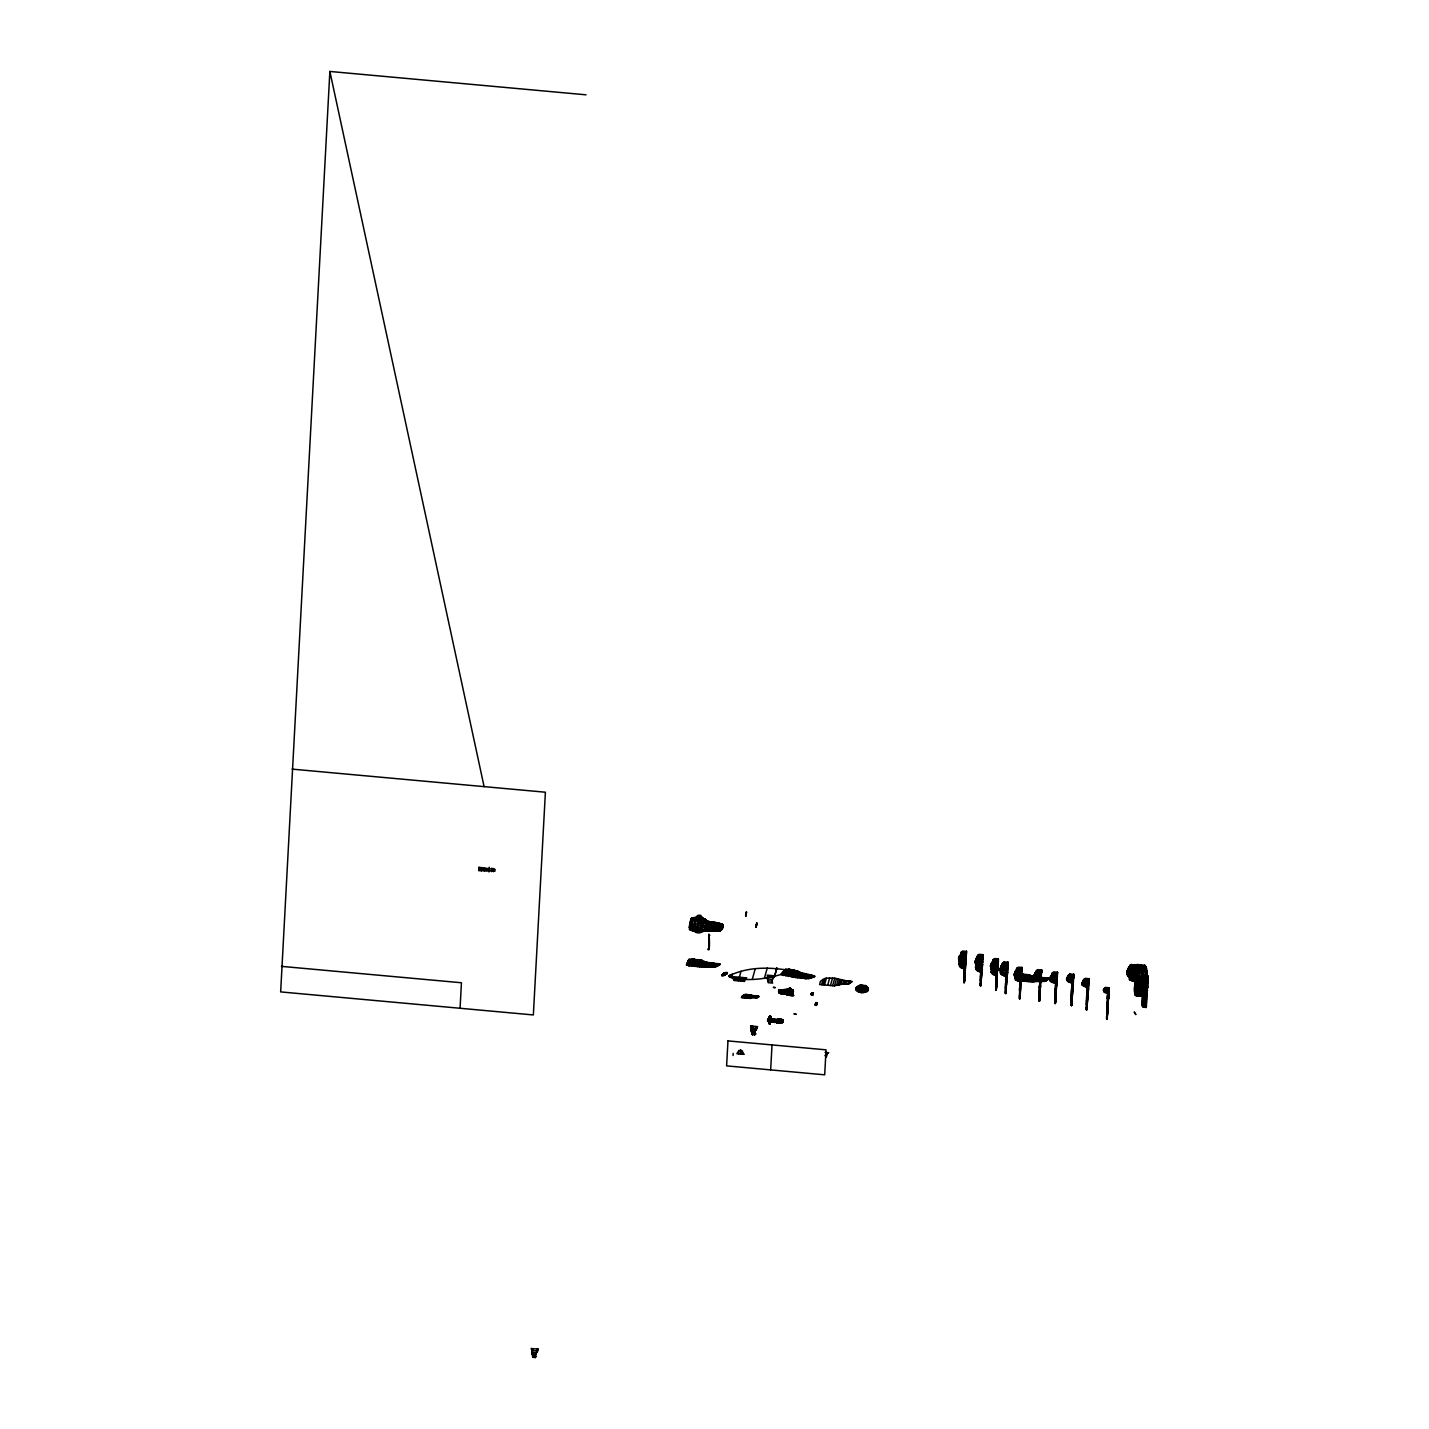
<?xml version="1.0" encoding="UTF-8"?>
<svg xmlns="http://www.w3.org/2000/svg" width="1429" height="1429" viewBox="0 0 1429 1429"><rect width="100%" height="100%" fill="white"/><g stroke="black" fill="none" stroke-linecap="round" stroke-linejoin="round"><path stroke-width="1.5" d="M865.635 985.51C877.817 996.638 843.592 992.691 860.49 985.045M784.164 993.03C789.701 987.85 770.302 990.279 783.449 991.029L784.325 989.975L778.555 990.886L779.627 993.298L792.506 994.62L792.899 989.761L787.147 989.136C782.645 989.457 773.768 991.744 783.306 992.941C780.127 993.512 775.768 987.993 785.861 990.208L792.899 989.761L792.452 994.906L780.127 993.351L778.555 991.494M779.716 992.583L778.734 990.315L783.396 990.351L779.787 990.136L779.055 991.672L779.627 993.226L783.163 993.584L783.467 989.958L785.807 990.493C805.563 990.726 780.645 993.834 784.074 993.691C782.878 990.029 793.238 986.117 791.166 993.155M964.664 980.723L964.182 982.705L966.093 960.931L958.966 960.127L959.002 957.18M981.134 983.974L980.651 985.956L982.563 964.182C976.632 961.824 972.22 969.88 979.883 970.934M997.353 965.022L996.013 990.118L998.353 958.913L994.566 958.573L992.78 960.288L992.851 962.717L996.835 964.325L998.353 958.913L996.942 968.183M1006.177 991.565L1005.694 993.548L1007.606 971.774L1005.712 978.597L1005.641 980.151L1007.463 973.506L1007.909 962.253L1004.123 961.896L1000.782 966.736L1000.157 972.577L1001.675 974.614L1005.855 976.061L1007.749 969.237L1001.175 968.612L1000.782 966.736L1002.658 963.128L1007.534 963.557L1007.909 962.253L1007.266 974.239M1021.003 982.688L1019.609 987.761L1019.788 998.8L1022.003 967.504L1018.216 967.165L1016.751 968.38L1016.501 971.291L1018.091 972.685M1040.169 993.477L1039.401 1001.175L1041.598 969.862L1036.865 970.291L1033.703 976.704L1035.293 979.383L1039.705 980.866L1041.616 969.862L1039.83 978.454L1034.882 976.239L1034.632 973.81L1036.722 972.113M1071.946 1003.658L1071.464 1005.641L1073.375 983.849L1071.482 990.69L1071.161 1000.514L1072.304 996.352M1087.147 1007.999L1086.683 1009.981L1088.576 988.207L1086.701 995.031L1086.362 1004.855L1087.523 1000.693M1107.743 1011.375L1106.975 1019.073L1109.19 987.778L1105.403 987.421L1103.474 989.69L1104.456 992.333L1107.671 993.173L1109.19 987.778L1107.279 998.764L1107.671 993.191L1106.439 993.066M1138.091 995.441L1137.752 987.778C1132.715 977.918 1133.108 1001.3 1139.145 994.959C1137.627 998.264 1138.002 989.368 1142.218 991.547M700.799 916.936L696.995 917.847L698.192 915.667L695.887 918.186L697.674 915.614L699.013 915.489L698.406 918.597L697.674 915.614L700.692 915.382L701.907 917.4L700.085 918.472L699.871 915.542L700.031 917.793L701.907 917.4L699.871 915.542M770.642 1017.966C768.623 1011.125 768.373 1030.309 770.713 1021.056M786.772 994.155L787.433 994.852L787.379 993.887M979.115 965.468L975.435 963.378L974.953 961.485L976.293 959.913M996.567 967.647L998.407 960.86L996.442 969.898L990.922 967.647L990.44 965.754L991.78 964.164M1018.234 978.329L1014.572 976.221L1014.608 973.292M1057.353 976.596L1057.424 972.256L1055.906 977.65L1051.923 976.043L1051.851 973.613L1053.637 971.899L1057.424 972.256L1055.513 983.241L1051.101 981.777L1049.493 979.722L1050.851 977.507L1050.029 978.025L1056.781 978.651M1127.159 971.47L1127.785 976.221L1133.018 978.472L1135.09 964.646L1130.339 965.075L1127.159 971.47L1129.821 965.522L1134.697 965.968L1135.073 964.646L1133.179 975.632L1127.642 973.363C1125.498 963.503 1139.824 962.896 1134.144 974.382M1140.36 983.009L1143.039 977.043C1155.257 977.704 1136.073 976.221 1140.842 984.903L1146.362 987.135L1146.505 984.903L1146.076 1007.481L1148.291 976.168L1144.486 975.828C1138.324 980.687 1139.324 991.672 1145.093 996.352L1145.111 1007.391L1142.075 1005.659L1142.718 992.53L1141.503 990.065L1146.987 990.565M780.591 1020.592C788.683 1018.984 772.678 1019.091 781.074 1023.003C786.093 1019.413 780.038 1024.093 776.787 1022.753C774 1015.769 788.111 1021.413 778.091 1019.145C771.624 1021.628 786.307 1022.878 781.306 1020.895M784.36 990.208L790.433 988.975L792.72 990.636M965.039 973.417L963.878 977.579L964.914 956.805M981.509 976.668L980.348 980.83L981.241 962.753L979.669 962.592M996.978 980.919L995.834 985.099L997.353 974.096M1006.534 984.259L1005.391 988.421L1006.909 977.418M1040.241 991.869L1039.097 996.049L1040.616 985.045M1057.335 976.596L1054.906 998.424L1055.906 977.668L1054.673 977.543M1107.814 1009.785L1106.671 1013.947L1108.189 1002.944M1142.164 989.886L1138.431 991.047L1139.467 970.291L1140.61 966.183L1145.504 966.629C1148.398 985.028 1145.754 975.507 1144.772 965.218L1137.18 964.521L1135.412 966.236L1135.483 968.666L1137.055 970.059L1141.896 970.505L1144.683 968.844L1135.305 968.005M1141.449 988.672L1138.502 989.368L1138.663 987.296L1137.27 987.171L1135.323 983.009M789.969 994.227C790.023 985.742 793.756 989.672 785.021 990.029C779.305 996.442 807.439 997.156 783.985 993.423C778.644 994.995 779.377 988.154 778.751 991.369M779.502 990.493C778.609 993.137 786.146 993.941 778.948 992.512C780.145 986.314 777.269 993.834 780.895 992.048M977.99 956.912L975.882 960.359L981.741 960.895L981.902 958.216L980.401 985.814L981.169 983.223M1039.294 1000.925L1040.634 973.417L1040.723 976.4M1138.806 994.87L1138.77 996.174L1134.965 994.37L1135.215 986.242L1134.912 991.797L1137.413 993.923L1147.273 992.869M1139.467 996.067L1141.539 995.888C1144.04 995.62 1133.286 996.067 1141.967 995.799L1142.896 993.405L1141.985 995.959L1138.324 995.263L1142.878 994.048L1142.289 992.476M1004.087 975.9L1003.98 967.433C997.138 960.788 1013.304 962.628 1006.141 970.827L1001.175 968.612L1002.408 966.04L1006.748 966.433L1005.552 993.298M1127.32 974.971L1127.302 970.916L1130.339 965.075L1134.84 965.486L1134.697 968.165L1135.09 964.646L1134.412 973.399M1145.093 996.352L1144.361 981.366C1139.306 977.418 1147.094 980.616 1147.791 978.008M769.588 1018.895L770.892 1018.359L769.052 1020.806C763.926 1022.968 790.148 1022.396 780.681 1019.609M1142.575 995.066C1134.269 998.835 1142.128 974.096 1141.896 970.505L1141.467 980.955C1131.661 980.473 1130.303 973.953 1137.788 985.045L1141.378 984.313M1142.7 994.03L1142.736 992.512L1142.396 996.37L1145.058 999.067L1142.521 995.495L1143.986 993.351M782.324 992.476C783.378 986.064 782.074 997.692 779.287 992.19M586.015 94.814L329.867 71.45L280.656 991.905L533.356 1014.947L545.396 792.22L292.141 769.124M781.699 992.28C781.199 996.245 781.949 987.064 781.77 991.101M962.95 959.841L959.27 956.537L963.146 953.054M964.504 962.396L966.415 951.41L962.61 951.053L961.145 952.286L960.913 955.197L962.485 956.59M994.888 967.362L991.208 964.039L993.459 961.163M1018.555 975.936L1014.858 972.631L1018.752 969.148M1014.572 976.221L1020.556 976.775L1022.003 967.504L1020.092 978.49M1040.187 979.133L1041.598 969.862L1039.83 978.454M1053.959 980.687L1050.279 977.382L1052.53 974.507M1066.552 978.829L1067.945 981.491L1071.911 982.92L1073.679 974.346L1069.892 973.989L1066.552 978.829L1068.428 975.203L1073.304 975.65L1073.679 974.328L1072.268 983.599M1088.398 980.508L1087.38 984.081L1084.147 983.241L1083.182 980.598L1085.093 978.329L1088.88 978.686L1087.112 987.26L1082.164 985.063L1081.771 983.17L1084.004 980.937M1083.325 980.044L1088.38 980.508L1088.88 978.686L1086.987 989.672M1148.291 976.168L1146.505 984.76L1141.557 982.545L1142.575 978.097L1147.63 978.561M966.379 955.554L966.397 951.41L964.968 960.663M1073.661 978.49L1073.733 976.275L1071.768 985.331M1107.761 997.031L1109.243 989.725L1107.404 996.352M780.448 1022.271L781.234 1022.36M693.762 925.956L692.672 930.94L689.582 929.422L712.624 929.511M1006.945 967.933L1007.409 964.057L1006.141 970.827M689.582 925.688L689.457 927.993M709.213 949.16C707.551 911.952 711.553 956.43 707.694 949.017M692.493 925.706L692.351 928.6M1133.661 976.114L1127.499 975.56L1128.088 970.345L1134.108 970.327L1133.304 973.238L1131.625 973.078L1128.338 971.023L1128.106 968.576M792.434 994.209L792.488 993.191M1021.038 973.185L1014.858 972.631M493.541 870.797L495.095 870.976L478.733 870.547L478.911 867.332L495.166 869.529L493.469 869.707L493.487 871.69M481.323 870.993L481.519 867.474M484.395 871.243L484.574 867.903M716.84 930.315L716.84 930.315C690.35 925.831 727.397 938.317 722.538 924.42L693.922 918.365L690.957 919.222L689.814 929.618L691.547 918.186L697.423 917.275L704.872 918.901L705.069 920.08M706.069 929.332C691.779 941.979 685.956 916.989 699.12 917.061M705.604 930.279L695.476 931.565L690.046 929.314L690.707 919.937L696.298 918.793L706.194 922.366L722.234 924.367L722.77 926.01L720.877 927.028L723.11 925.528L719.948 923.545L719.359 931.172L722.627 926.403L720.216 930.886L698.102 931.333L692.458 930.511L692.672 925.903L690.225 925.742M692.672 930.94L692.958 925.242L692.261 926.921L689.564 926.135L690.046 924.92L689.564 926.117L692.261 926.939L714.411 928.261L715.804 922.652L720.502 923.706L712.392 922.652M692.904 930.708L693.172 925.331M693.601 924.902L693.351 929.975L694.369 926.171L691.511 924.992L690.511 928.493M695.923 930.868C692.994 926.653 695.512 908.898 706.837 921.241C706.265 933.851 708.391 931.672 720.752 928.511L719.716 923.991L711.624 923.027L710.642 928.064M695.137 925.135L689.635 924.617L690.207 921.651L695.78 920.723L719.109 927.957L720.823 926.957C718.573 921.151 725.682 925.26 721.002 927.76C725.2 926.278 721.788 923.849 717.197 923.08C707.802 917.364 703.836 934.352 715.983 929.868L716.59 930.904M695.03 931.208L695.208 927.635L689.707 927.01L692.19 928.386L700.799 928.779M698.995 930.886C696.691 932.137 698.031 919.669 700.478 917.847M698.209 925.581L695.173 924.349M713.214 930.511L705.819 929.922L701.317 931.529L700.746 930.1M700.746 918.829C706.248 915.667 698.852 926.046 700.728 930.404L707.998 929.529M701.978 930.243L703.693 929.725C700.924 933.226 702.729 920.633 704.872 918.901M705.39 930.35L706.444 921.741L710.142 921.884L696.78 917.472L691.189 918.668M704.961 930.279L704.819 929.743M704.89 928.278L705.14 926.76L698.245 924.831M705.301 927.26L705.372 925.653L698.513 923.134L689.903 923.188L689.582 929.422L692.458 930.511M706.766 922.848L707.016 921.187C703.086 917.257 696.691 916.471 691.547 918.186M705.14 926.76L707.069 927.117L706.873 928.368M707.248 922.455L703.443 918.99L700.71 918.49M707.176 928.921L707.087 930.511L709.123 930.261M707.248 927.475L707.319 925.867L705.372 925.653M705.086 927.796L708.57 928.171L707.319 925.867M708.891 922.58L707.016 921.187M708.82 927.046L710.785 926.974L710.66 929.297M710.999 927.171L711.088 925.438M720.805 927.242L717.858 930.208L712.803 930.583L713.821 922.741L716.125 923.152M714.107 924.545L714.036 922.473L709.927 922.116M720.591 927.6C719.662 939.818 721.502 911.648 720.216 930.761L720.752 928.511C721.913 932.172 712.035 932.387 714.482 927.814L710.785 926.974M714.571 930.726L714.661 929.029M714.732 927.582L714.804 925.885M715.232 930.136L715.482 929.261M715.875 924.742L715.965 922.795M690.475 920.705L696.066 919.651L719.448 925.635L720.198 927.51L714.464 928.243L714.339 929.815L715.983 929.868L717.733 923.42M716.197 930.565L715.983 929.868M708.784 927.635L716.054 928.421L716.393 926.385M718.215 931.279L719.359 923.473M718.037 930.886L718.144 928.743M718.323 925.17L717.805 928.332L714.482 927.814M720.127 928.957L719.198 930.654L720.984 923.723M720.341 928.421L719.948 923.545L719.359 931.208M721.27 925.01L721.323 923.991M719.752 927.814L722.002 927.957L722.538 924.42L722.002 928.957L720.216 930.761M787.397 993.959L787.468 992.708M788.612 994.102L788.683 992.762M791.13 994.245L791.202 992.976M959.413 957.108L965.272 957.644L965.415 954.947L960.735 954.536M977.114 957.216L982.045 957.662L981.741 960.895L982.866 954.661L979.079 954.304L977.615 955.537L977.382 958.448L978.954 959.841M980.973 965.647L982.866 954.661L982.098 969.005L980.473 974.9M997.103 967.558L997.353 962.467L992.673 962.039M1000.925 967.951L1002.247 965.379L1006.909 965.79L1006.784 968.487L1000.925 967.951L1000.586 972.613M1020.895 973.506L1021.02 971.059L1016.341 970.63M1040.508 975.882L1040.616 973.417L1040.491 976.096L1036.579 975.739M1055.727 1000.8L1054.959 1003.408L1056.424 975.793L1055.209 1003.551L1055.692 1001.568M1072.572 980.348L1073.679 974.328L1073.304 977.847M1086.415 1009.839L1087.916 982.241L1087.773 984.92L1087.898 982.223L1087.773 984.92L1081.896 984.385M1103.51 990.904L1108.189 991.315L1108.082 993.78L1108.35 990.779L1103.42 990.333M1134.572 966.468C1129.66 977.097 1153.239 974.614 1144.772 965.218L1144.343 967.111M1139.056 975.828L1140.967 964.879M961.521 953.661L966.254 954.09L966.397 951.41L964.45 982.205M981.812 959.752L981.741 960.895L981.902 958.216M980.919 985.456L982.884 954.661L981.384 962.199L977.132 961.824L975.882 960.359M997.835 960.735L997.71 963.414L997.853 960.735L992.78 960.288M998.282 960.074L998.21 961.592L998.353 958.913M1007.856 963.396L1007.767 964.932L1007.909 962.253L1007.534 965.772M1016.448 968.862L1021.485 969.326L1021.199 972.56L1014.876 971.988M1016.751 968.38L1021.628 968.826L1021.628 971.023L1022.003 967.504L1021.503 971.506L1015.555 970.845M1040.616 975.971L1041.241 971.184L1036.364 970.738L1033.846 976.15M1041.545 971.023L1041.473 972.542L1041.384 970.702L1036.865 970.291L1034.221 975.65L1035.043 975.114M1050.422 977.954L1056.299 978.49L1056.353 977.347M1056.049 994.262L1054.781 1001.39L1055.888 997.335M1051.405 975.257L1057.049 975.775L1057.424 972.256L1056.781 984.242M1087.773 984.92L1087.826 983.777M1086.933 1009.481L1088.827 979.83M1109.118 988.922L1109.047 990.458L1109.19 987.778M1134.108 970.327L1135.019 965.808M1136.055 971.416L1139.663 971.738L1139.985 968.415L1139.181 973.453L1139.645 969.737L1136.234 969.434L1134.733 977.24L1137.752 987.778L1141.7 986.885M785.021 990.994L785.914 989.975L785.521 993.977C809.01 997.246 772.875 994.673 792.631 993.852M965.432 957.091L965.575 954.411L960.645 953.965M964.003 971.649L965.004 964.861C957.644 966.879 957.805 961.378 963.521 960.699M959.591 955.233L965.754 955.912L966.04 952.714L961.145 952.286M965.897 955.394L966.165 952.25L961.663 951.839M976.061 958.484L982.223 959.163L982.366 956.483L977.311 956.019M976.418 958.002L982.366 958.663L982.634 955.501L978.133 955.09M990.583 965.182L998.174 965.897L996.067 976.829L998.049 968.433C990.886 965.861 988.332 975.132 996.156 975.275L998.049 968.433M991.351 964.611L997.228 965.147L997.371 962.467L997.246 964.932M993.602 959.341L998.121 959.752L997.835 962.914L991.905 962.253M1005.712 978.597L1005.855 976.061M1006.927 965.79L1007.034 968.773M1007.767 964.932L1007.909 962.253M1019.806 983.849L1021.699 977.025L1019.734 985.403L1021.842 974.489C1014.679 971.916 1012.125 981.187 1019.949 981.312M1021.86 970.184L1022.003 967.504M1039.419 986.224L1041.312 979.383L1039.33 987.778L1041.437 976.864M1041.259 971.184L1041.098 973.864L1034.989 973.31L1041.241 973.381L1041.366 970.702M1056.299 978.49L1056.585 975.257L1051.655 974.81M1052.173 973.131L1057.049 973.56L1056.906 976.239L1050.976 975.596M1057.424 972.256L1055.477 1003.051M1071.482 990.69L1072.036 982.42L1070.464 982.277M1073.036 978.829L1073.179 976.15C1069.142 973.667 1065.748 977.132 1069.749 979.526L1072.179 979.74L1072.679 977.883L1067.999 977.472L1066.677 980.044L1072.554 980.562L1072.715 977.883L1071.339 1005.534L1072.018 1001.979M1073.679 974.328L1073.036 986.332M1086.701 995.031L1087.38 984.099L1086.147 983.974M1083.646 979.562L1088.523 979.99L1088.094 983.741L1081.771 983.17M1087.451 987.939L1088.38 982.67L1082.432 982.027M1088.737 981.366L1088.898 978.686M1106.993 1004.123L1108.886 997.299L1106.903 1005.677L1109.011 994.763M1108.064 994.012L1108.225 991.333M1107.404 1017.537L1106.975 1019.073L1108.958 988.618L1104.438 988.207M1134.251 967.647L1129.321 967.201L1130.339 969.201L1128.767 974.167L1129.428 979.615L1132.893 980.991L1133.018 978.472M1128.088 970.345L1129.41 967.772L1134.09 968.201L1133.947 970.88L1134.572 966.468L1134.43 969.148M1134.93 967.326L1135.073 964.646M1138.895 996.049L1136.251 993.137L1133.536 973.596L1140.914 976.025L1145.54 974.685L1145.093 972.238L1139.681 971.738L1139.985 968.415L1139.86 970.738M460.067 1008.267L461.442 982.759L281.477 966.361M488.986 871.94L489.236 867.207M491.558 871.636L491.737 868.082M532.785 1352.459L532.713 1353.799L531.392 1348.512L538.34 1349.155L534.982 1355.478L535.357 1357.55L533.231 1357.354L531.606 1352.352L536.554 1352.799L534.982 1355.478L531.945 1354.138L535.839 1354.496L535.357 1357.55L535.411 1356.353M532.874 1354.228L533.231 1357.354L533.285 1356.157M532.946 1350.548L533.053 1348.672M534.982 1355.478L535.035 1354.424M535.643 1352.727L535.571 1354.067L537.751 1351.03L531.91 1350.494M536.518 1352.495L536.857 1349.012M694.941 929.029L695.066 926.706L692.422 926.939M733.059 1055.495L733.166 1053.387M745.849 914.113L745.795 916.15L746.438 912.559M738.686 1053.852L738.864 1050.601L740.722 1050.083L744.187 1054.352L736.846 1053.691L738.864 1050.601M746.134 914.882L746.456 911.863L745.634 914.864M740.508 1054.013L740.722 1050.083M742.348 1054.191L742.526 1050.94M755.995 926.224L756.173 927.207L756.298 924.885M756.173 927.207L756.834 922.902L756.012 925.903M756.227 927.082L756.834 922.902M754.316 1031.917L755.852 1030.291L754.994 1028.862L752.136 1028.612L752.511 1034.846L755.691 1033.917L754.369 1030.863L755.977 1026.826L752.672 1026.522L751.19 1027.969L752.511 1034.846L752.672 1026.522L752.583 1028.094L751.19 1027.969L750.672 1026.004L757.62 1026.629L754.851 1031.542L757.031 1028.505L755.977 1026.826L755.798 1029.987L756.048 1028.38M752.208 1030.666L752.101 1032.774L751.225 1031.631L752.208 1030.666L754.369 1030.863L754.637 1035.043L754.369 1030.863M752.136 1028.612L750.886 1029.845L751.993 1031.291L752.333 1026.147M754.994 1028.862L755.852 1030.291M770.088 1023.825C772.535 1014.268 768.123 1013.661 768.891 1023.664L770.142 1023.789L768.784 1023.486L769.141 1017.948C772.553 1015.376 769.874 1018.055 770.427 1022.842L769.177 1022.646M769.391 1019.609L769.659 1016.108L770.981 1016.591M770.66 1069.892L772.017 1044.921M777.019 1021.521L777.162 1019.038L779.912 1019.502M779.394 991.94C778.769 991.69 778.751 991.154 778.841 990.511M781.163 1021.413C785.771 1021.413 779.752 1024.021 777.733 1022.807L778.126 1019.306M777.965 1021.574L778.037 1019.091M779.323 991.619L779.859 989.815L779.662 992.959M780.288 991.226L780.377 989.761L780.091 992.959M783.163 1021.038C782.699 1018.788 781.824 1024.522 778.626 1022.771C775.429 1016.984 786.146 1019.895 782.199 1022.217M792.559 992.083L780.841 992.262C781.913 986.367 778.769 995.316 783.199 993.619L783.467 989.958M779.519 1022.842L780.466 1019.752C784.575 1020.377 779.591 1022.86 781.467 1019.645M781.806 989.886L781.609 993.173M780.288 1022.914L780.538 1019.484L779.466 1021.789M777.108 1020.931L778.073 1020.163L776.59 1022.074L781.074 1023.003L781.324 1019.538M781.395 1021.253L781.395 1019.413M776.804 1020.395C781.663 1023.307 783.753 1016.215 780.948 1022.467M781.788 1022.324L781.931 1019.556M782.842 1021.681L783.092 1020.145L782.038 1022.842L782.324 1019.734L782.538 1022.378L783.217 1021.36M784.021 993.709L784.307 990.101M782.538 1020.11L782.949 1021.592M782.306 992.798L787.397 993.566L787.861 989.064L786.7 994.566L792.559 994.388M786.772 992.744L787.075 989.332M787.379 994.37L787.843 989.154L792.863 989.85M790.487 989.011L791.559 989.475C792.916 1002.443 790.594 989.422 788.594 994.995C787.057 991.011 790.916 986.653 790.916 989.315M790.183 994.012L789.969 995.406L790.148 991.387M791.112 995.084L791.237 992.387L784.074 992.28L791.166 993.602M826.373 1057.192L826.534 1054.316M965.075 956.269L963.753 980.544L964.879 976.489M965.432 954.965L963.932 982.563L964.718 979.955M964.182 982.705L965.754 953.786L960.699 953.322M964.646 969.291L966.415 951.41M993.619 963.485L996.978 963.789L995.906 981.884L998.407 960.86M996.906 982.527L996.138 990.226L997.21 963.11L992.851 962.717M1007.07 965.254L1002.158 964.807L999.996 969.719L1004.14 973.06L1005.998 973.238L1006.105 971.398M1005.159 967.54L1006.409 967.647L1005.266 991.387L1006.373 987.332M1005.837 993.423L1007.677 963.075L1003.158 962.682L1000.139 968.523L1000.747 971.988M1007.141 976.579L1007.249 974.417M1020.52 972.917L1020.377 975.596L1018.806 975.435M1020.306 996.067L1019.538 998.675L1021.02 971.059L1020.878 973.738L1015.019 973.203M1019.931 998.675L1021.342 969.88L1016.305 969.434M1022.057 969.451L1019.574 990.476L1020.681 972.363M1038.865 975.15L1040.098 975.275L1039.008 1000.889L1039.937 997.513M1056.656 986.582L1056.763 984.42M1070.928 979.633L1072.179 979.74L1071.035 1003.48L1072.143 999.425M1071.732 1005.141L1073.536 977.025L1068.785 976.579L1069.892 973.989L1070.428 975.989M1072.911 988.672L1073.018 986.51M1087.415 984.081L1086.29 1009.714L1087.219 1006.32M1088.237 990.672L1088.952 980.633M1104.456 992.333L1107.814 992.637L1106.743 1010.75L1109.243 989.725M1106.582 1018.806L1108.047 991.958M1107.1 1018.948L1108.529 990.154L1103.474 989.69M1133.59 972.202L1133.751 969.523L1130.339 969.201L1130.464 980.258L1133.018 980.49L1134.108 968.201M1133.501 976.757L1133.929 968.844L1129.589 968.433L1127.785 976.221L1133.483 976.739M1133.822 975.56L1134.412 967.04L1129.374 966.576M1135.09 985.063L1134.197 978.758M1138.091 995.013L1137.931 995.959L1138.431 994.852L1134.787 993.298L1135.43 992.155M1138.324 994.012L1139.467 970.273L1138.234 970.166M1139.038 995.102L1136.019 995.388L1137.948 995.513M1138.377 995.888L1141.396 995.709L1139.931 995.477M1139.895 995.977L1140.003 995.191M1145.683 1003.98L1142.468 1000.997L1142.646 1006.48L1145.933 1007.374L1142.807 1005.23L1143.075 991.976M1145.576 1005.409L1145.611 1004.516C1147.183 1002.819 1143.45 1008.32 1146.344 1006.981M965.754 955.894L966.04 952.714M966.022 954.929L966.183 952.25M982.223 959.163L982.366 956.483M982.366 958.663L982.652 955.501M982.884 954.661L982.723 957.341L982.813 955.805M997.246 964.861L997.371 962.467M998.121 959.752L997.835 962.914L992.333 961.931M1021.503 969.326L1021.36 972.006L1015.197 971.327M1033.703 976.704L1034.81 973.703L1040.955 974.382L1041.116 971.684C1037.097 969.201 1033.667 972.649 1037.686 975.06L1040.098 975.275M1057.067 973.56L1055.62 981.401M1073.179 978.329L1073.179 976.15M1088.523 979.99L1088.237 983.17L1082.075 982.509M1108.547 992.262L1108.833 989.082L1103.938 988.654M1137.752 987.778L1137.055 970.059L1135.841 975.06L1136.859 986.242L1141.271 986.099L1139.217 994.102M1140.896 973.095L1139.181 973.453L1139.502 970.273L1140.717 970.38M1139.842 971.095L1140.003 968.415L1139.681 971.72L1135.93 970.755M1146.558 1005.498L1144.718 1005.23L1144.575 998.478L1142.039 988.546L1143.557 980.741L1146.951 981.044L1144.361 981.366L1143.146 986.349L1144.165 997.549L1146.915 998.174M966.254 954.09L966.343 952.554M1021.628 971.023L1021.789 968.344L1017.252 967.933M1040.491 976.096L1040.634 973.417M1057.371 973.399L1056.62 977.311L1050.297 976.739M1145.218 994.012L1141.449 991.244L1140.896 981.955L1143.557 1004.426L1145.683 1007.195M981.384 962.217L981.544 959.52M1006.427 969.791L1006.588 967.111L1003.176 966.808L1001.675 974.614L1005.069 975.989M1055.924 979.812L1056.085 977.114M1072.197 981.884L1072.357 979.204L1068.946 978.901L1067.945 981.491L1072.375 981.205M1087.558 983.545L1087.398 986.242L1083.146 985.849M997.388 964.432L991.208 964.039M1071.893 983.063L1072.161 979.758M779.269 993.03L779.359 991.655M786.647 993.512L786.79 991.69M789.415 987.939L790.291 989.529L790.737 988.279L788.683 988.707L789.612 988.368M790.291 989.529L790.38 988.261L791.041 989.261M785.646 992.673C782.395 996.013 778.216 988.725 779.109 991.333M788.647 992.941L788.79 991.387M996.567 967.504L996.835 964.325L995.602 964.2M1132.34 969.934L1133.572 970.059L1133.447 972.738L1131.875 972.595M1138.627 995.924L1141.985 995.959M1135.287 995.352C1143.522 997.049 1133.233 995.031 1134.787 993.298M780.127 992.101L780.341 989.868M1041.241 973.381L1041.67 971.809L1039.169 992.851L1040.276 974.739L1036.882 974.435L1035.293 979.383L1039.973 979.812M1141.36 990.476L1139.985 995.763M780.27 992.19L780.163 993.084M781.002 992.208L780.895 993.119M782.038 1022.842L781.859 1019.681M770.392 1018.055L770.07 1020.806L768.82 1020.949M814.709 976.418L784.646 970.273L814.709 976.418L811.815 977.704L783.36 971.702L780.841 974.489C764.569 979.329 745.509 981.848 729.272 976.686L728.986 975.846C755.709 963.021 785.807 968.701 813.19 975.578L810.904 978.115L806.367 978.686L780.841 974.471L798.99 977.883L802.794 973.667L784.646 970.255M779.645 991.887C782.86 991.78 785.825 990.118 786.986 990.904M778.537 1021.61L779.073 1019.431M778.912 1019.341L777.983 1019.199L777.805 1022.467M1037.847 980.687L1037.686 975.06L1036.489 980.062L1039.83 980.365L1038.115 980.187M700.96 925.706L700.674 927.832L689.635 924.617M780.288 1020.949L767.677 1020.431L777.68 1021.628M756.62 925.206L756.584 924.402M1143.664 978.061L1143.021 970.041L1139.645 969.737L1139.485 972.417L1143.718 972.81M1139.306 987.921L1140.36 984.777M692.565 924.367L692.297 926.099L694.833 927.921M791.541 989.457L792.773 990.315M780.359 990.779L778.555 990.886M780.948 991.815L785.164 992.941M784.664 993.316L784.825 992.333M785.521 993.441L786.718 993.048M787.397 993.566L788.683 993.191L787.468 993.101M788.612 993.655L790.041 993.28M791.202 993.369L789.987 993.744M792.452 993.691L791.13 993.816L792.452 993.709L791.13 993.816L792.452 993.691L792.273 991.262M770.481 1022.575L769.231 1022.396L769.463 1021.163M782.36 993.477L784.807 993.477M493.666 868.457L493.612 869.35M1145.969 992.744L1145.397 985.456M722.717 924.67L722.377 927.939L722.324 926.439M767.462 978.972L767.302 975.132L774.25 975.775L771.749 981.116L772.678 983.098L768.141 982.67L767.462 978.972L772.464 979.419M1145.576 967.987L1147.094 971.881L1145.915 977.168M1146.201 976.382L1147.183 972.417M790.362 989.368L789.558 989.047M713.053 925.635L712.589 930.225L714.982 930.726M1004.337 975.418L1005.98 975.56L1002.783 975.275L1003.229 970.059L1003.98 967.433L1006.409 967.647M1146.505 1005.945L1142.432 1005.051L1145.183 1007.284L1142.646 1006.48L1143.236 1005.319L1145.29 1007.106L1143.325 1006.695L1142.253 1003.98L1144.736 1006.48M1141.985 992.994L1141.271 995.513L1139.199 995.531M785.593 993.959L786.736 994.423M1007.856 966.593L1005.998 973.238M1135.055 968.808L1133.644 973.917M722.288 926.528L721.323 929.725M780.359 1022.664L776.572 1022.271M1137.413 993.923L1137.27 987.171M776.787 1022.753L777.626 1021.217M776.679 1022.682L780.18 1022.771M1134.912 991.797L1135.573 990.636M1143.914 994.78L1142.396 996.37L1146.505 996.745M1144.718 1005.23L1142.235 1003.104L1142.539 997.549M813.047 992.851C814.208 998.049 808.778 993.727 812.404 992.798M1135.108 988.689L1138.484 990.904L1136.912 990.761M1135.001 990.315L1137.448 992.583L1139.645 992.655M1134.965 994.37L1137.716 995.959M1144.45 989.833L1140.985 987.761L1142.789 979.972C1148.737 981.348 1148.452 978.097 1142.611 979.294L1140.538 984.224L1140.967 989.636L1146.094 992.53M862.794 986.296L861.133 992.869L863.062 985.278L861.294 985.117L860.794 987.064M782.038 1022.003L781.592 1022.807L782.377 1020.538M864.331 987.385L864.831 985.438M996.602 976.811L996.924 975.65M1006.159 980.133L1006.48 978.972M1020.252 985.403L1020.574 984.224M1039.865 987.761L1040.187 986.599M1055.013 992.494L1056.424 987.421M1071.268 994.584L1072.679 989.511M1086.487 998.925L1087.88 993.852M1107.439 1005.659L1107.761 1004.498M1127.338 974.346L1128.481 972.863M1140.699 985.313L1140.985 988.439M981.437 971.381L981.116 972.542M1072.25 991.065L1071.929 992.226M1022.735 974.292L1034.417 976.614M776.965 1019.359L779.698 1019.699M963.664 962.449L961.395 963.003L959.448 965.915L964.128 969.309L965.968 962.664L960.056 962.181M997.228 965.147L997.549 963.986M1072.875 979.401L1066.534 979.454L1067.91 976.9L1072.84 977.347M770.035 1021.699L770.856 1018.698L768.105 1018.859C766.158 1022.342 781.324 1024.111 781.985 1020.27M771.589 1021.628L775.911 1022.021L767.444 1021.235L768.784 1021.592L767.587 1020.699L769.088 1020.306M772.374 1018.841L771.535 1021.842L772.821 1021.967L773.661 1018.948L777.144 1020.074M774.982 1021.681L772.821 1021.967M773.625 1022.039L774.447 1019.109L769.588 1018.663M775.197 1020.86L773.911 1020.985L776.197 1020.967L775.286 1020.592M782.324 1019.734L782.199 1021.003M773.25 1020.413L770.231 1020.949M963.557 965.147C958.162 964.611 957.912 958.198 963.664 958.162M964.343 965.218L966.236 958.395L959.663 957.769M963.932 973.31L965.379 968.094M963.968 974.382L965.236 969.809M963.95 975.9L965.129 971.649M963.753 981.794L964.039 980.741M964.182 980.205L964.789 978.008M963.807 982.437L964.736 979.044M980.026 968.398C974.632 967.862 974.382 961.449 980.115 961.413M976.525 965.432L982.437 965.915L980.598 972.56L975.918 969.166L977.865 966.254L980.133 965.718M981.741 960.895L981.098 963.253L981.884 958.216M981.437 963.932L982.795 959.002M980.812 968.469L982.705 961.646L975.096 960.931M980.687 971.005L982.563 964.182M980.401 976.561L981.848 971.345M980.437 977.632L981.687 973.06M980.419 979.151L981.58 974.9M980.223 983.795L981.348 979.74M980.205 985.045L980.508 983.992M980.651 983.456L981.259 981.259M981.205 982.312L980.276 985.688L981.384 960.074L980.133 959.949M981.098 984.438L980.651 985.956L982.205 957.037L977.168 956.59M996.299 972.738C990.708 972.899 989.172 965.772 995.602 965.665M995.888 980.83L997.335 975.614M995.888 983.402L997.067 979.151M995.709 988.064L996.817 984.009M995.691 989.315L995.977 988.261M996.138 987.707L996.745 985.51M996.692 986.564L995.745 989.94L996.656 987.475M996.567 988.689L996.138 990.226L997.692 961.306L992.637 960.842M1007.963 964.182L1007.106 967.308M1006.48 971.506L1007.892 966.397M1005.444 984.152L1006.891 978.936M1005.48 985.224L1006.731 980.651M1005.444 986.742L1006.623 982.491M1005.248 992.637L1005.552 991.583M1005.694 991.047L1006.302 988.85M1005.319 993.28L1006.248 989.886M1005.444 993.405L1006.212 990.797M1006.141 992.012L1005.694 993.548L1007.249 964.629L1002.193 964.164M1019.538 989.422L1020.985 984.188M1019.538 991.994L1020.717 987.743M1019.484 993.673L1020.628 989.511M1019.395 995.298L1020.556 991.119M1019.359 996.638L1020.485 992.583M1020.395 994.102L1019.413 998.532L1020.86 971.684L1016.501 971.291M1019.788 998.8L1020.235 997.281M1032.399 976.739L1030.97 981.794L1018.27 980.687L1015.483 979.919L1017.001 974.524L1022.789 974.078L1020.878 980.919L1018.43 980.705M1040.973 974.364L1035.168 973.203M1039.151 991.78L1040.598 986.564M1039.151 994.37L1040.33 990.101M1038.954 999.014L1040.08 994.959M1038.954 1000.264L1039.24 999.21M1039.401 998.657L1040.008 996.46M1057.406 976.4L1055.995 981.509L1049.993 980.973M1055.37 986.064L1057.246 979.24M1055.227 988.6L1057.121 981.777M1055.138 990.154L1056.978 983.509M1054.959 994.155L1056.406 988.939M1054.977 995.227L1056.245 990.654M1054.959 996.745L1056.138 992.494M1054.816 1003.283L1055.817 998.853M1055.638 1002.015L1055.209 1003.551L1056.763 974.632L1051.708 974.167M1071.625 988.154L1073.518 981.33M1071.393 992.244L1073.233 985.599M1071.214 996.245L1072.661 991.029M1071.232 997.317L1072.5 992.744M1071.214 998.835L1072.393 994.584M1071.018 1004.73L1071.303 1003.676M1071.464 1003.122L1072.072 1000.943M1071.911 1004.105L1071.464 1005.641L1073.018 976.721L1067.963 976.257M1088.38 984.599L1088.809 983.027M1086.826 992.494L1088.719 985.671M1086.612 996.585L1088.451 989.94M1086.433 1000.586L1087.862 995.37M1086.451 1001.658L1087.719 997.085M1086.433 1003.176L1087.612 998.925M1086.236 1007.82L1087.362 1003.765M1086.236 1009.07L1086.522 1008.017M1086.665 1007.481L1087.273 1005.284M1106.725 1009.678L1108.172 1004.462M1106.725 1012.268L1107.904 1008.017M1106.546 1016.912L1107.654 1012.857M1106.528 1018.162L1106.814 1017.109M1106.975 1016.573L1107.582 1014.376M1107.529 1015.43L1106.85 1018.966M1132.893 980.991L1133.179 979.955L1129.428 979.615M1134.358 978.186L1135.305 982.402M1139.681 971.72L1140.003 970.559M1138.717 984.617L1136.787 984.438M1138.538 987.85L1138.591 995.924M1135.073 986.867L1136.859 988.939L1140.306 989.261M1146.54 994.066L1142.628 993.709L1141.664 989.493M722.342 975.739L724.146 972.935L727.379 972.595L727.004 973.989L723.181 973.631M724.146 972.935L723.342 975.828L721.627 975.685L722.842 973.881L725.253 974.114M732.22 973.935L731.362 977.936M733.595 979.437L734.292 980.49L744.563 981.437L744.902 980.223L733.595 979.437L732.541 976.614L746.813 977.9L738.722 979.597L738.364 980.866M734.292 980.49L734.631 979.294M738.829 979.24L741.026 971.256M741.115 981.116L741.472 979.83M742.062 997.638L743.884 994.816L747.117 994.477L746.134 997.996M743.062 997.728L743.884 994.816M744.473 997.853L745.42 994.388C758.138 995.924 768.32 998.853 742.008 996.585M752.368 979.061L755.084 969.291M747.706 998.139L748.689 994.62M748.725 998.246L750.279 994.816L749.314 998.299M758.745 996.245L742.58 995.781L741.347 997.567L750.529 998.407L751.404 995.263L744.545 994.638M752.351 995.584L750.529 998.407M753.923 995.888L753.405 997.746L741.847 996.817M754.369 997.71L754.869 995.942M755.226 997.799L755.709 996.013M755.995 997.871L756.477 996.084M756.798 997.817L757.263 996.156M757.817 996.209L757.406 997.692L742.205 996.299M758.352 996.209L757.888 997.442L742.401 996.031M764.354 978.418L767.23 968.076M768.784 1021.592L769.606 1018.43M770.553 1019.591L770.874 1018.377M774.857 1022.146L775.572 1019.556L768.105 1018.859M775.858 1022.235L776.501 1019.877M777.555 1022.039L778.073 1020.163M780.966 1022.11L781.431 1020.449M782.395 1020.306C780.931 1021.503 771.624 1017.752 767.998 1019.234M782.896 1020.574L780.645 1020.377M812.244 993.405L813.172 992.887M815.852 1002.569L815.084 1005.355L816.459 1005.23M821.604 984.688L823.05 979.437L826.409 978.097L834.715 978.204L851.809 982.009M816.406 1005.462L817.174 1002.694L815.834 1002.658M823.05 984.813L824.837 978.383M824.515 984.956L826.409 978.097M827.659 985.242L829.677 977.954M830.445 985.492L832.535 977.954M832.643 985.688L834.715 978.204M823.05 979.437L820.496 981.205L819.585 984.51L834.5 985.867L836.519 978.561M834.5 985.867L836.59 985.224L838.251 979.258M836.59 985.224L838.323 984.992L839.752 979.847M838.323 984.992L839.412 984.813L840.699 980.169M839.412 984.813L841.074 984.385L842.181 980.419M841.074 984.385L843.021 983.956L843.95 980.58M843.021 983.956L844.468 983.956L845.361 980.705M826.373 1055.37L826.623 1054.459M844.468 983.956L845.986 984.152L846.915 980.794M826.284 1057.031L826.659 1054.995M845.986 984.152L848.04 983.938L848.844 981.026M848.04 983.938L849.433 983.634L850.094 981.276M849.433 983.634L850.666 981.294M1030.97 981.794L1034.632 981.616L1035.471 978.579L1016.323 976.9L1019.252 977.168L1020.127 974.042L1030.273 974.935L1028.416 981.58M1016.626 975.846L1019.556 976.096L1018.752 978.936L1015.805 978.669M1040.312 976.739L1035.882 977.025M1046.868 977.972L1041.616 977.507L1041.009 979.705C1047.207 985.706 1050.994 972.434 1046.099 980.705L1034.632 981.616L1015.483 979.919M1138.502 989.368L1136.859 988.939M769.07 1020.556L767.587 1020.699M773.982 1020.753L776.072 1020.949L774.054 1020.485M996.87 966.468L995.138 966.861M1018.413 980.187L1018.931 978.329L1037.258 979.383M1023.968 981.187L1025.879 974.364M1026.736 981.419L1028.648 974.596M1032.953 981.848L1034.203 977.382L1016.483 976.346L1035.632 978.025M1036.668 981.509L1037.097 979.919L1016.001 978.079L1018.931 978.329M1038.669 981.544L1039.079 980.098M1040.437 981.705L1040.848 980.258L1046.099 980.705M1043.224 977.65L1042.098 981.705L1015.644 979.383M1043.813 981.598L1044.867 977.793M1046.01 977.9L1045.081 981.276L1018.752 978.972L1021.36 979.187M1048.35 978.079L1047.85 979.669L1041.169 979.079M746.456 911.916L745.795 916.15L745.616 915.185M1055.995 988.975L1055.674 990.136M1087.451 995.406L1087.13 996.567M1001.175 968.612L1000.604 973.828L1006.32 974.346M1034.185 978.597L1036.114 973.667M1146.54 975.775L1146.254 974.167L1145.736 976.65L1145.076 975.739M774.982 987.903L773.428 987.475M1141.539 981.527L1141.664 979.615M1033.864 977.918L1035.936 972.988M1127.856 973.292L1128.463 968.094L1131.822 966.29M1033.685 977.329L1035.846 972.434L1040.776 972.881M1138.056 995.584L1135.323 995.191L1137.877 995.977L1136.43 995.245M1001.05 966.183L1000.747 971.416M693.029 963.128L687.528 962.539L717.894 965.825L720.127 964.307L688.724 959.556L694.601 959.252L688.724 959.556L686.563 964.914L691.832 965.986M689.885 925.313L695.476 926.957M689.814 926.76L692.601 927.35M689.885 965.772L686.563 964.914L689.689 964.682L691.922 959.163L694.601 959.252L691.868 965.986L701.889 967.076L703.908 962.074M720.127 964.307L688.206 960.86L686.777 964.379L713.071 967.201L717.858 965.843L687.313 963.075L690.421 962.86M719.769 964.789L688.01 961.36L693.708 961.467M689.492 927.546L692.19 928.368L689.492 927.564L690.921 924.027L689.492 927.546L692.19 928.386L693.351 925.51M694.798 928.654L695.208 927.635M706.944 922.384L710.463 922.437M694.941 966.326L697.656 959.573M712.696 928.046L710.624 928.1M697.691 966.611L700.406 959.877L704.247 961.235M699.353 966.808L702.014 960.252L691.922 959.163M717.805 928.332L720.198 927.51M719.573 927.028L720.037 925.706M701.889 967.076L703.89 967.165L705.962 962.003M719.287 928.868L717.858 930.208M719.501 928.332L719.984 927.01M721.073 925.51L722.967 925.081L722.234 924.367M703.89 967.165L707.641 966.897L709.338 962.699M711.303 962.86L709.641 966.986L707.641 966.897M713.089 963.039L711.41 967.165L713.071 967.201L714.679 963.2M714.804 967.129L716.322 963.378M717.447 963.503L716.108 966.844L689.957 964.021M717.197 966.308L718.287 963.593M689.689 964.7L689.278 965.718L686.563 964.897L687.045 963.718M703.3 963.593L702.836 964.754M1003.015 964.504L1004.123 961.896M1130.196 966.897L1131.286 964.307M1136.091 967.129L1137.18 964.521M1143.396 978.418L1144.486 975.828M1146.362 1006.409L1142.503 1006.48L1145.111 1007.088M1000.782 966.736L1001.461 965.593M1134.251 971.238L1135.483 968.666L1139.806 969.058L1144.147 969.451L1145.093 972.238M719.198 930.654L720.127 928.814M1034.489 974.364L1035.9 971.791L1040.955 972.256L1039.401 1001.175L1039.919 998.424M1142.575 999.371L1144.951 1002.265M783.146 993.494L784.646 993.637M785.664 975.918L791.38 969.63L800.169 972.274M795.238 977.722L799.472 973.042M1138.288 995.263L1141.967 995.799L1139.181 995.352M814.619 975.828L813.226 977.293L783.36 971.684L785.361 969.505L788.737 969.326L798.364 971.131L792.809 977.257M786.539 969.719L788.129 970.005L785.361 969.487L791.219 969.791L788.737 969.326L783.771 975.56M788.594 976.471L794.31 970.166M791.219 976.954L796.918 970.666M797.186 977.936L801.544 973.131M801.08 977.972L804.616 974.06M803.044 978.204L806.51 974.364M804.723 978.526L808.225 974.649M809.761 974.935L806.367 978.686L781.288 973.971M808.153 978.74L811.315 975.239M812.404 975.435L809.582 978.543L781.859 973.31M814.155 976.847L783.842 971.166L789.505 971.684M786.611 971.684L784.253 970.702M536.75 1350.887L538.34 1349.155M798.186 974.471L797.203 975.543M1145.361 992.691L1147.505 990.511L1145.736 990.351M1146.076 1007.481L1145.022 1007.266M1145.54 974.685L1146.683 973.578L1145.076 968.326L1135.215 967.433M824.908 1055.62L828.57 1052.673L825.087 1052.369M1067.052 977.775L1068.928 974.757L1073.447 975.167M1001.3 970.452L1000.514 968.022M827.32 1053.495L828.57 1052.673M990.958 964.7L992.833 963.521M850.148 983.206L851.988 981.419L848.719 981.116M810.904 978.115L811.815 977.686L782.395 972.774L785.164 973.292M478.733 870.547L480.144 869.886M722.967 925.081L721.288 924.634L722.663 924.885M868.207 990.118L855.739 988.975M1142.789 980.526L1141.128 980.919M785.718 991.333L792.631 991.404M696.28 917.632L698.192 915.667L698.352 917.918L697.888 917.043M691.386 918.311L697.638 918.007L697.138 917.186M706.265 921.83L707.284 921.544M697.013 916.632L697.674 915.614M1139.235 995.977L1141.271 995.513M779.734 990.851L792.684 990.976M701.764 930.654L703.461 930.279M785.932 990.815L787.111 990.565M1141.378 982.509L1136.287 982.045L1133.661 978.347M791.237 994.816L787.504 994.441M1020.127 974.042L1017.001 974.524L1030.077 975.668M719.787 963.735L719.073 965.307L687.778 961.913L690.671 962.217M689.421 929.064L700.728 930.404M787.915 989.493L790.505 989.529M701.55 931.333L693.101 930.44M789.04 989.154L790.112 988.797M1141.396 995.709L1139.86 995.691L1141.539 995.888M691.85 918.025L695.03 918.043M768.927 1019.717L770.177 1019.752M769.338 1021.878L770.606 1021.914M770.82 1016.376L769.57 1016.341L769.034 1018.788L770.285 1018.948L770.035 1023.539L768.748 1022.253M769.374 1016.894L770.624 1016.948M779.466 991.119L779.377 991.422M769.302 1017.18L770.553 1017.269M769.231 1017.43L770.481 1017.537M1028.38 975.525L1032.631 975.9M1147.005 996.406L1144.843 996.227L1147.112 994.584L1142.628 994.316M862.83 992.44L859.722 992.173M1145.201 982.902L1148.112 983.17M1034.346 976.9L1016.769 975.364L1021.342 976.239M1041.473 978.025L1048.761 978.669M1019.413 976.596L1022.021 976.829M1041.33 978.526L1048.475 979.151M1019.252 977.168L1021.86 977.4M1136.234 965.307L1145.254 966.129L1147.094 971.881M1135.716 965.736L1140.61 966.183M1135.412 966.236L1145.522 967.165L1147.023 972.97M1135.269 966.79L1145.361 967.719L1146.487 970.505M960.842 952.768L965.897 953.232M977.615 955.537L982.491 955.965M1133.572 970.059L1131.161 969.827L1132.09 980.919M960.913 955.197L965.236 955.59M959.288 955.894L965.593 956.465L959.27 956.537M1128.338 971.023L1133.769 971.506M976.847 957.662L982.491 958.18M977.382 958.448L981.705 958.841M993.101 959.788L997.978 960.234M1136.287 972.685L1142.36 973.238M1130.393 972.452L1133.429 972.738M975.757 959.145L982.062 959.716L975.721 959.788M958.484 958.234L965.468 958.859M960.663 958.573L964.897 958.948M992.583 961.485L997.513 961.931M961.306 958.895L965.986 959.306M958.484 958.877L965.289 959.484M958.663 959.448L965.147 960.038M960.181 959.645L965.754 960.145M979.383 961.538L982.652 961.824M959.734 960.092L965.611 960.627M974.953 961.485L981.937 962.128M1143.539 976.596L1148.059 977.007M962.789 960.806L966.04 961.11L964.218 967.755L958.93 964.289M974.953 962.128L982.455 962.557M991.226 963.414L995.441 963.789M958.966 960.127L964.771 961.342M977.132 961.824L981.223 962.735M959.252 961.145L965.843 961.842M975.132 962.699L982.223 963.396M960.092 960.931L964.629 961.896L962.896 961.735M959.073 961.771L965.147 962.306M975.435 963.378L982.08 963.878M1128.839 977.025L1133.304 977.418M1133.393 975.775L1136.68 977.972M959.216 962.342L965.004 962.86M979.258 964.057L982.509 964.361M959.609 962.628L965.754 963.396M976.561 964.182L981.241 964.593M994.87 965.79L998.139 966.093M959.913 963.057L964.807 963.503M975.721 964.396L982.312 965.093M990.44 965.754L997.424 966.379M977.74 964.843L981.098 965.147L979.365 964.986M993.262 966.397L997.924 966.826M959.109 963.682L965.522 964.236M975.543 965.022L981.598 965.575M990.422 966.379L997.228 967.004M960.109 964.236L965.397 964.718M975.685 965.593L981.455 966.111M990.601 966.969L997.692 967.665M1052.673 972.685L1057.192 973.095L1056.781 976.739L1050.619 976.078M1141.164 980.669L1148.005 981.259M976.078 965.879L982.223 966.647M959.091 964.879L965.254 965.218M976.382 966.308L981.276 966.754M990.922 967.647L997.567 968.147M1016.251 970.059L1021.163 970.505M1141.146 981.294L1147.308 981.866M975.578 966.933L981.991 967.487M992.048 968.433L996.727 968.862M1051.851 973.613L1056.906 974.078M1141.289 981.866L1147.148 982.402M959.788 965.593L964.682 966.022M991.19 968.666L997.263 969.201M959.448 965.915L964.932 966.397M975.4 967.558L981.866 967.969M993.119 968.933L997.799 969.362M1003.229 970.059L1006.266 970.327L1004.694 970.184M1141.557 982.545L1146.969 983.045M960.752 966.379L964.486 966.701M991.029 969.273L997.085 969.827M1144.575 983.045L1148.059 983.348M959.573 966.486L964.771 966.951M975.543 968.13L981.723 968.469M961.806 967.022L964.343 967.254L962.807 967.111M991.172 969.844L997.567 970.202M1144.522 983.795L1147.862 984.081M960.181 967.183L964.593 967.594M976.257 968.844L981.151 969.291M991.547 970.148L997.424 970.684M961.056 967.969L964.575 968.273M975.918 969.166L981.401 969.666M991.869 970.559L996.763 971.005M1051.923 976.043L1056.245 976.436M1084.147 979.115L1088.648 979.526L1088.523 982.205L1082.86 981.687M977.222 969.63L980.955 969.969M976.043 969.737L981.241 970.202M991.065 971.184L997.138 971.738M1072.518 978.526L1068.178 978.133L1066.945 980.705L1072.375 981.205M978.258 970.273L980.812 970.505L979.276 970.362M1014.233 973.774L1021.235 974.417M1144.665 985.581L1147.987 985.688M976.65 970.434L981.062 970.845M990.886 971.809L996.942 972.363M1014.09 974.328L1021.074 974.971M1036.686 976.4L1040.294 976.739M1050.279 977.382L1056.46 977.936M1083.182 980.598L1088.219 981.062L1086.683 1009.981L1087.201 1007.231M977.507 971.22L981.044 971.541M991.029 972.381L996.799 972.917M1016.269 974.667L1020.502 975.042M1136.234 985.635L1138.77 985.867M1144.611 986.332L1147.719 986.617M1016.912 974.989L1021.574 975.418M991.726 973.095L996.62 973.542M1014.09 974.971L1020.895 975.578M1083.128 981.241L1088.058 981.687L1087.916 984.367L1081.753 983.813M1136.859 986.242L1140.36 986.564M1144.522 986.992L1146.38 987.171M1014.268 975.543L1020.753 976.132M1049.654 978.526L1056.638 979.151M992.708 973.881L996.442 974.221M1036.936 977.686L1039.955 977.954L1038.401 977.811M1015.34 976.186L1021.217 976.721M1049.511 979.079L1056.495 979.705M993.744 974.542L996.281 974.774L994.745 974.614M1083.396 982.473L1087.719 982.866M1140.985 987.761L1146.683 988.279M1049.493 979.722L1056.299 980.33M1015.697 977.025L1020.377 977.454M1014.84 977.24L1020.913 977.793M1049.672 980.294L1056.156 980.883M1072.036 982.42L1068.999 982.152L1069.749 979.526L1070.214 982.777M1016.876 977.686L1020.217 977.99L1018.502 977.829M1014.679 977.865L1020.735 978.418M1140.967 989.636L1146.737 990.172M1014.822 978.436L1020.592 978.954M1051.101 981.777L1055.799 982.187M1141.664 990.351L1146.558 990.797M1015.519 979.151L1020.413 979.597M1052.298 982.437L1055.638 982.741L1053.923 982.58M1082.164 985.063L1087.576 985.546M1141.342 990.672L1146.808 991.172M1145.504 991.19L1147.291 991.351M1016.501 979.937L1020.235 980.276M1141.449 991.244L1146.647 991.726M1017.537 980.58L1020.074 980.812L1018.538 980.669M1084.218 986.492L1087.237 986.76L1085.683 986.617M1103.617 989.136L1108.672 989.6M1142.932 992.726L1147.183 993.137M1137.145 992.423L1138.413 992.53M1142.575 993.155L1146.701 993.53M1103.688 991.565L1108.011 991.958M1146.433 995.852L1142.521 995.495L1142.878 996.978L1146.362 997.299M1142.557 995.745L1146.683 996.12M1143.093 996.209L1146.254 996.495M1144.165 997.549L1145.915 997.71M1144.575 998.478L1146.004 998.603M1142.378 998.174L1146.254 999.085M1142.789 998.782L1143.879 999.532M1144.861 999.603L1146.844 999.782M1143.396 999.478L1145.897 1000.407M1144.879 1001.086L1146.755 1001.265M1144.218 1002.068L1145.808 1002.211M1144.683 1002.586L1146.683 1002.765M1144.45 1003.73L1146.612 1003.819M1142.807 1005.23L1145.915 1005.516M1144.04 1005.998L1146.469 1006.266M708.605 935.316L709.82 935.423M1141.432 978.418L1135.859 977.9M1142.611 979.294L1147.308 979.722M727.379 972.649L725.7 972.488L724.896 975.418L721.984 975.15M724.825 972.738L727.29 972.97M859.74 985.188L866.278 985.778M724.003 973.042L727.182 973.328M767.784 977.061L773.732 977.597M723.556 973.363L727.075 973.685M858.132 985.867L867.474 986.724M722.663 974.149L725.182 974.382M722.485 974.417L725.11 974.649M731.844 975.292L729.719 975.096L729.272 976.686L731.416 976.882M857.007 986.724L868.135 987.743M722.288 974.703L725.021 974.953M722.127 974.935L724.95 975.185M856.543 987.225L868.296 988.296M728.986 975.846L731.63 976.078M856.042 987.761L868.51 988.904M856.042 988.386L868.207 989.493M732.684 977.543L745.563 978.722M767.891 980.776L771.749 981.116M733.113 978.579L742.026 979.383M856.007 989.725L867.582 990.779M856.703 990.493L866.528 991.404M857.686 991.369L861.401 991.708M861.437 991.708L865.17 992.048M858.704 992.065L863.831 992.548M773.5 987.225L775 987.368M811.476 993.334L813.083 993.262M811.225 993.53L812.958 993.691M811.083 993.78L812.887 993.941M811.011 994.048L812.815 994.209M811.029 994.298L812.744 994.459M811.208 994.602L812.672 994.727M811.476 994.923L812.583 995.031M743.723 994.941L752.994 995.781L751.69 997.942L741.705 997.031M743.276 995.245L759.031 996.692M815.745 1002.979L817.049 1003.087M815.637 1003.337L816.959 1003.462M815.584 1003.551L816.888 1003.676M815.512 1003.765L816.834 1003.89M815.441 1004.015L816.763 1004.14M815.37 1004.301L816.691 1004.408M815.298 1004.533L816.62 1004.658M815.227 1004.819L816.548 1004.926M767.945 1019.449L778.019 1020.36M767.891 1019.663L777.965 1020.592M767.73 1020.181L777.894 1020.842M777.68 1022.753L776.733 1022.664L778.555 1022.789M755.887 1028.398L757.031 1028.505M750.886 1029.845L752.065 1029.952M751.225 1031.631L752.154 1031.72M532.338 1356.067L536.411 1356.443M963.664 956.698L964.897 956.805M1137.77 972.81L1139.324 972.953M963.2 959.341L964.754 959.484M1145.54 981.455L1146.773 981.58M1131.482 980.348L1133.018 980.49M962.932 964.575L964.468 964.718M979.401 967.826L980.937 967.969M994.852 969.237L996.567 969.398M1145.076 984.117L1146.63 984.259M1019.252 972.792L1020.502 972.917M994.888 972.077L996.424 972.238M1144.79 986.492L1146.505 986.653M1054.209 980.187L1055.781 980.33M1144.718 989.332L1146.362 989.493M1144.683 991.869L1146.219 992.03M747.867 997.585L748.867 997.692M773.178 1020.681L770.32 1020.663M773.839 1021.271L775.054 1021.396M478.786 869.743L487.2 870.618L487.271 869.118L478.858 868.135M688.724 959.573L694.226 960.163M693.887 960.985L688.385 960.395L707.409 962.449L705.587 966.951L689.475 965.218M688.01 961.36L693.494 961.949M721.288 924.634L722.395 924.831M722.074 926.51L719.823 926.26L722.074 926.51L721.556 924.384M719.573 926.885L722.413 927.064M719.752 927.725L722.002 927.957M716.322 927.743L719.109 928.046M692.386 927.885L694.994 928.153L694.869 930.529M710.856 930.368L712.803 930.583M768.963 1023.45L770.213 1023.593M481.43 868.439L484.449 870.332M769.034 1023.182L770.285 1023.36M769.106 1022.932L770.356 1023.11M777.912 1019.484L778.841 1019.627M768.748 1023.021L769.999 1023.218M690.725 927.957L693.833 928.493M784.646 970.273L789.898 971.256M788.737 969.344L791.219 969.809M785.361 969.487L790.594 970.47M783.36 971.684L788.612 972.667M809.993 976.686L811.083 976.882M720.877 927.01L720.716 924.634M791.237 992.387L792.506 992.708M686.563 964.897L689.278 965.7M767.677 1020.431L768.998 1020.824M770.981 1016.716L769.731 1016.18M961.27 961.592L962.646 962.217M691.136 926.474L693.779 928.725L690.939 927.296M1137.484 995.817L1135.501 993.923L1135.215 984.206M1143.129 1006.32L1144.808 1007.123M978.186 962.467L979.419 963.092M706.337 920.401L707.016 921.062L706.265 920.097M707.069 927.117L708.57 928.171M478.911 867.332L480.233 868.296M1001.443 973.899L1002.408 974.685M706.712 920.437L705.337 919.222L706.248 920.562M752.226 1028.023L750.672 1026.004L751.1 1027.647M751.19 1027.969L752.494 1029.684M720.18 927.653L719.448 925.635L720.52 924.634L720.645 926.564M1037.829 969.523L1038.365 971.506M531.392 1348.512L531.82 1350.155M329.867 71.45L484.109 786.629M779.127 992.03L779.18 993.048M1072.697 977.883L1072.554 980.562L1072.697 977.883M727.968 1040.901L726.611 1065.873L824.694 1074.822L826.033 1049.833L727.968 1040.901M1021.02 971.059L1020.878 973.738L1021.038 971.059M776.894 967.987L774.482 976.632L776.894 967.987M794.149 1013.929L796.203 1014.34L794.149 1013.929M690.993 922.58L689.564 926.135L692.261 926.921L689.564 926.099L690.993 922.58M1147.844 987.439L1146.665 989.082L1145.558 987.225L1147.844 987.439M752.636 1032.435L751.618 1033.56L755.691 1033.917L752.636 1032.435M791.577 990.869L790.433 990.797L791.577 990.869M1019.913 974.774L1017.001 974.524L1019.913 974.774M1021.699 978.008L1016.162 977.525L1021.699 978.008M691.636 959.877L689.975 959.716L691.636 959.877M1135.769 1014.483L1134.215 1011.964L1135.751 1014.483"/></g></svg>
